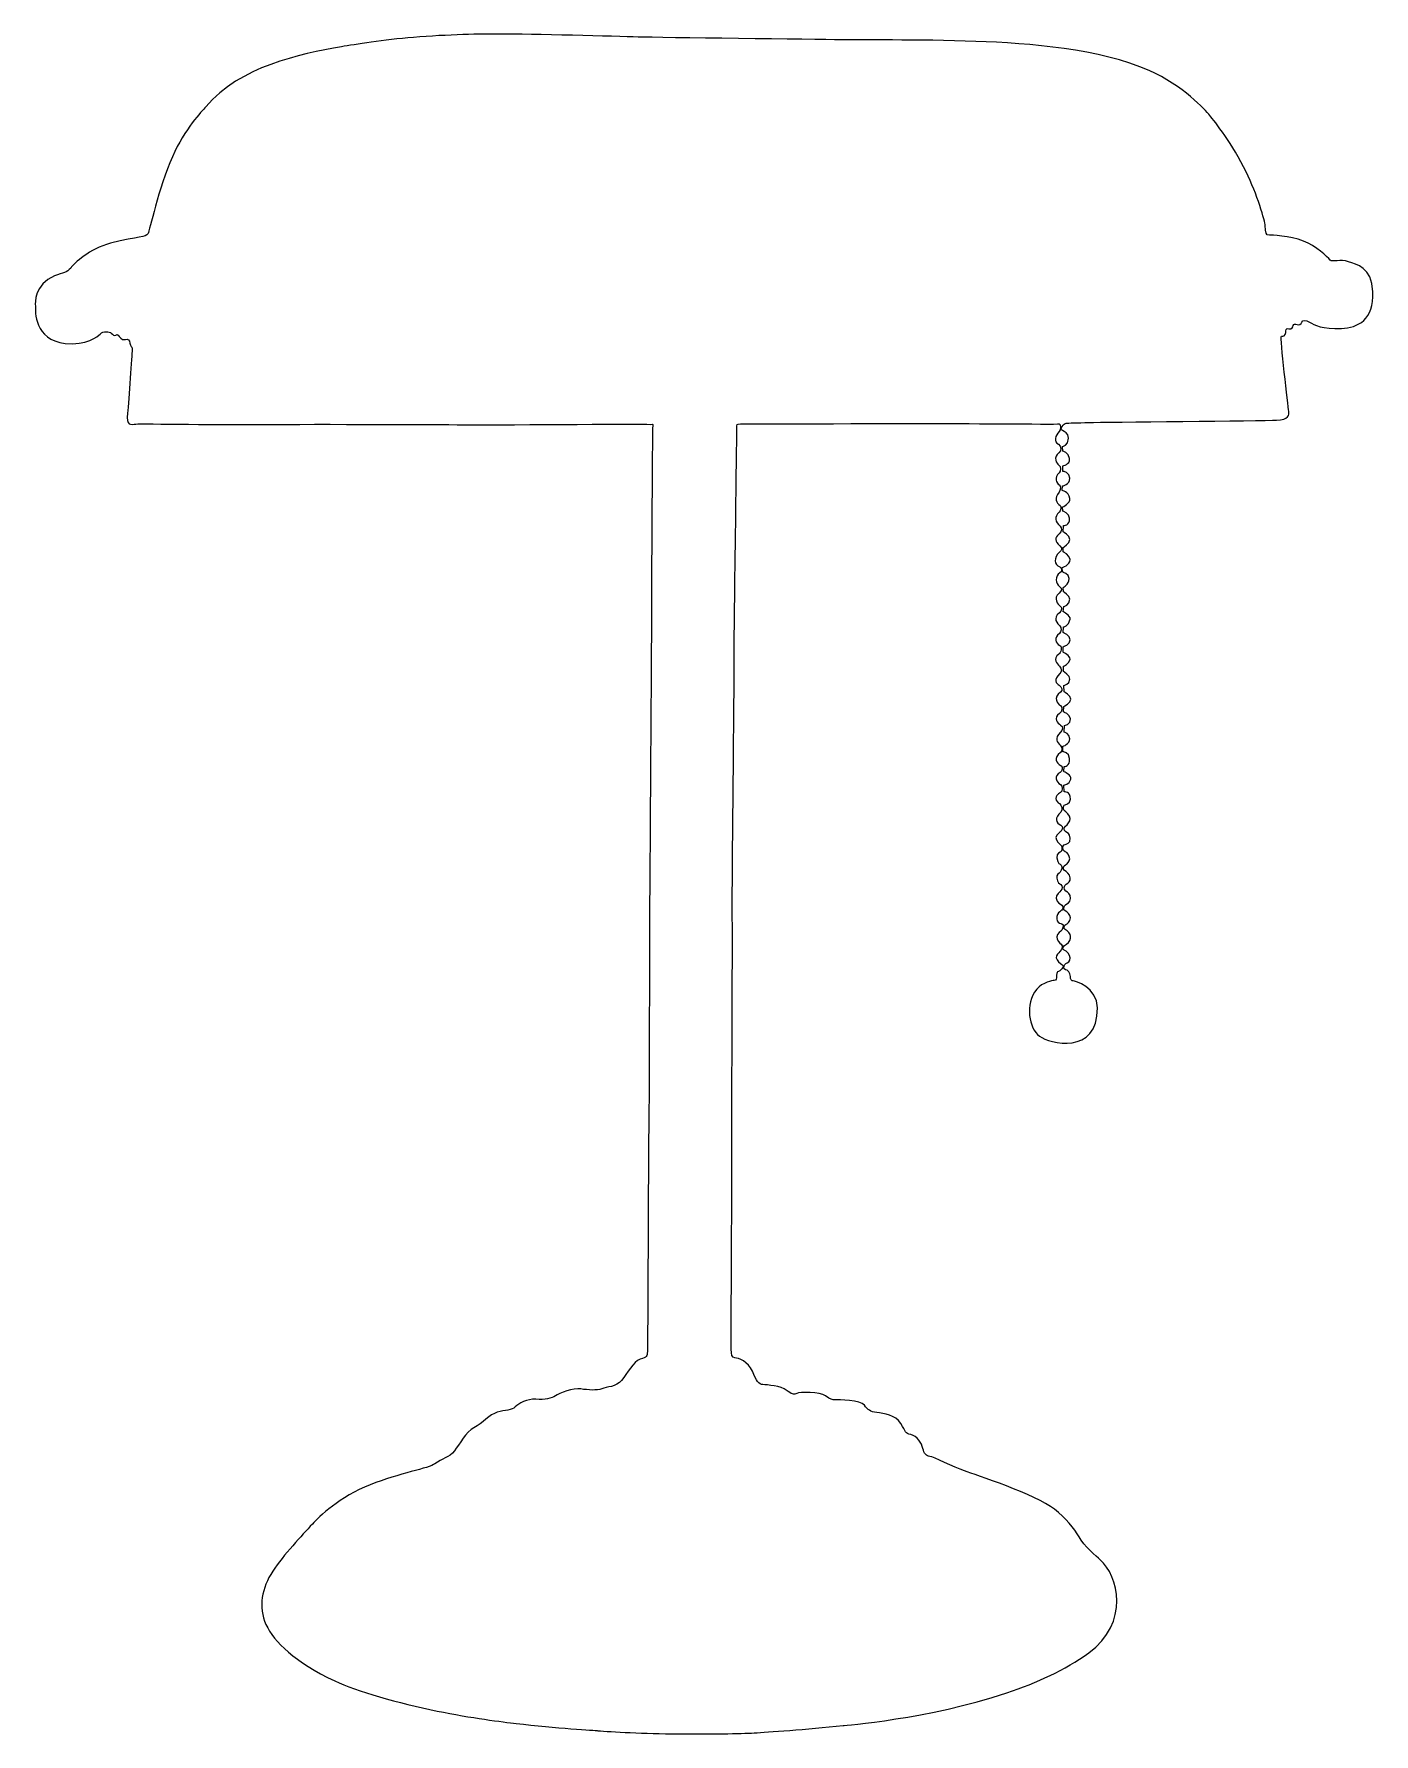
# Model space of a CAD drawing. Header units: centimetres. Extents: x -7.4 to 7.4, y -9.3 to 9.3.
import ezdxf

# ---------------------------------------------------------------- set-up
doc = ezdxf.new("R2010")
doc.units = ezdxf.units.CM
doc.header["$MEASUREMENT"] = 0
doc.layers.add('Camada 1', color=7, linetype='Continuous')

msp = doc.modelspace()

# ---------------------------------------------------------------- linework, layer by layer
at = {"layer": 'Camada 1'}
msp.add_open_spline([(4.88725, 8.93657), (5.26055, 8.77197), (5.50209, 8.50387), (5.55321, 8.44341), (5.55321, 8.44341), (5.61076, 8.37552), (5.80187, 8.12781), (5.95255, 7.82288), (5.95255, 7.82288), (6.07092, 7.5833), (6.16112, 7.27175), (6.1621, 7.23423), (6.1621, 7.23423), (6.16438, 7.14901), (6.16856, 7.12768), (6.20769, 7.12895), (6.20769, 7.12895), (6.22775, 7.12927), (6.42999, 7.12067), (6.58054, 7.06333), (6.58054, 7.06333), (6.72442, 7.00835), (6.84147, 6.89191), (6.87642, 6.85219), (6.87642, 6.85219), (6.89468, 6.83147), (6.98958, 6.86608), (7.07576, 6.83631), (7.07576, 6.83631), (7.16196, 6.80691), (7.33331, 6.77972), (7.34431, 6.50614), (7.34431, 6.50614), (7.35627, 6.19732), (7.17744, 6.11072), (6.99993, 6.10228), (6.99993, 6.10228), (6.79072, 6.09225), (6.69677, 6.14366), (6.64973, 6.17081), (6.64973, 6.17081), (6.60287, 6.19798), (6.57438, 6.19716), (6.56451, 6.17211), (6.56451, 6.17211), (6.55451, 6.1469), (6.53363, 6.13557), (6.51199, 6.14576), (6.51199, 6.14576), (6.49032, 6.15579), (6.4727, 6.15177), (6.4696, 6.13399), (6.4696, 6.13399), (6.46656, 6.11621), (6.4528, 6.09441), (6.42078, 6.10071), (6.42078, 6.10071), (6.38858, 6.1068), (6.38908, 6.08904), (6.38649, 6.05705), (6.38649, 6.05705), (6.38374, 6.02501), (6.36273, 6.01368), (6.34122, 6.01665), (6.34122, 6.01665), (6.31987, 6.01969), (6.41623, 5.23343), (6.42078, 5.19448), (6.42078, 5.19448), (6.4253, 5.15551), (6.42337, 5.09862), (6.28497, 5.09473), (6.28497, 5.09473), (6.14641, 5.091), (4.36648, 5.07401), (4.23149, 5.07028), (4.23149, 5.07028), (4.0965, 5.06655), (3.99723, 5.06398), (3.97588, 5.06335), (3.97588, 5.06335), (3.95453, 5.06269), (3.89214, 4.99363), (3.93548, 4.98056), (3.93548, 4.98056), (3.95472, 4.97455), (4.00096, 4.95079), (3.99983, 4.89939), (3.99983, 4.89939), (3.99819, 4.81112), (3.93678, 4.80626), (3.93678, 4.80626), (3.93678, 4.80626), (3.93678, 4.80626), (3.93808, 4.75665), (3.93808, 4.75665), (3.93808, 4.75665), (3.93808, 4.75665), (4.00822, 4.73887), (4.01325, 4.67341), (4.01325, 4.67341), (4.01844, 4.60451), (3.93903, 4.59321), (3.93903, 4.59321), (3.93903, 4.59321), (3.93903, 4.59321), (3.94067, 4.53291), (3.94067, 4.53291), (3.94067, 4.53291), (3.94067, 4.53291), (4.01795, 4.5219), (4.01761, 4.45658), (4.01761, 4.45658), (4.01697, 4.38464), (3.9345, 4.37265), (3.9345, 4.37265), (3.9345, 4.37265), (3.9345, 4.37265), (3.93222, 4.32288), (3.93222, 4.32288), (3.93222, 4.32288), (3.93222, 4.32288), (4.00112, 4.31156), (4.01564, 4.23652), (4.01564, 4.23652), (4.02601, 4.18122), (3.93706, 4.14175), (3.93706, 4.14175), (3.93706, 4.14175), (3.93706, 4.14175), (3.93836, 4.09571), (3.93836, 4.09571), (3.93836, 4.09571), (3.93836, 4.09571), (4.01049, 4.07126), (4.01403, 4.01954), (4.01403, 4.01954), (4.01919, 3.93127), (3.94627, 3.93969), (3.94627, 3.93969), (3.94627, 3.93969), (3.94627, 3.93969), (3.94111, 3.86838), (3.94111, 3.86838), (3.94111, 3.86838), (3.94111, 3.86838), (4.01596, 3.83298), (4.01628, 3.78514), (4.01628, 3.78514), (4.01662, 3.73873), (3.94222, 3.6978), (3.94222, 3.6978), (3.94222, 3.6978), (3.94222, 3.6978), (3.94352, 3.64798), (3.94352, 3.64798), (3.94352, 3.64798), (3.94352, 3.64798), (4.01628, 3.61533), (4.01821, 3.56458), (4.01821, 3.56458), (4.02128, 3.49865), (3.93058, 3.47729), (3.93058, 3.47729), (3.93058, 3.47729), (3.93058, 3.47729), (3.93545, 3.42747), (3.93545, 3.42747), (3.93545, 3.42747), (3.93545, 3.42747), (4.01176, 3.40789), (4.01012, 3.35503), (4.01012, 3.35503), (4.00787, 3.2878), (3.94368, 3.25721), (3.94368, 3.25721), (3.94368, 3.25721), (3.94368, 3.25721), (3.94498, 3.21117), (3.94498, 3.21117), (3.94498, 3.21117), (3.94498, 3.21117), (4.01626, 3.16849), (4.01676, 3.12806), (4.01676, 3.12806), (4.01774, 3.06109), (3.9495, 3.04771), (3.9495, 3.04771), (3.9495, 3.04771), (3.9495, 3.04771), (3.94384, 2.99061), (3.94384, 2.99061), (3.94384, 2.99061), (3.94384, 2.99061), (4.02613, 2.94923), (4.01919, 2.90782), (4.01919, 2.90782), (4.00625, 2.833), (3.94497, 2.82374), (3.94497, 2.82374), (3.94497, 2.82374), (3.94497, 2.82374), (3.94304, 2.76328), (3.94304, 2.76328), (3.94304, 2.76328), (3.94304, 2.76328), (4.02339, 2.72576), (4.02144, 2.68375), (4.02144, 2.68375), (4.01856, 2.63041), (3.94384, 2.60697), (3.94384, 2.60697), (3.94384, 2.60697), (3.94384, 2.60697), (3.94191, 2.54651), (3.94191, 2.54651), (3.94191, 2.54651), (3.94191, 2.54651), (4.0242, 2.50428), (4.01853, 2.47034), (4.01853, 2.47034), (4.00945, 2.41573), (3.94611, 2.39372), (3.94611, 2.39372), (3.94611, 2.39372), (3.94611, 2.39372), (3.94772, 2.33342), (3.94772, 2.33342), (3.94772, 2.33342), (3.94772, 2.33342), (4.02014, 2.28863), (4.01596, 2.24986), (4.01596, 2.24986), (4.00966, 2.19197), (3.95193, 2.18067), (3.95193, 2.18067), (3.95193, 2.18067), (3.95193, 2.18067), (3.95386, 2.10981), (3.95386, 2.10981), (3.95386, 2.10981), (3.95386, 2.10981), (4.02757, 2.07295), (4.02678, 2.03028), (4.02678, 2.03028), (4.02628, 1.99342), (3.95127, 1.94977), (3.95127, 1.94977), (3.95127, 1.94977), (3.95127, 1.94977), (3.94577, 1.88931), (3.94577, 1.88931), (3.94577, 1.88931), (3.94577, 1.88931), (4.01676, 1.86859), (4.02239, 1.81314), (4.02239, 1.81314), (4.02853, 1.75199), (3.95706, 1.74022), (3.95706, 1.74022), (3.95706, 1.74022), (3.95706, 1.74022), (3.95529, 1.66907), (3.95529, 1.66907), (3.95529, 1.66907), (3.95529, 1.66907), (4.01495, 1.65015), (4.01593, 1.59615), (4.01593, 1.59615), (4.01707, 1.53522), (3.9383, 1.51228), (3.9383, 1.51228), (3.9383, 1.51228), (3.9383, 1.51228), (3.93994, 1.45198), (3.93994, 1.45198), (3.93994, 1.45198), (3.93994, 1.45198), (4.00849, 1.44986), (4.01416, 1.37938), (4.01416, 1.37938), (4.02175, 1.29029), (3.95516, 1.28884), (3.95516, 1.28884), (3.95516, 1.28884), (3.95516, 1.28884), (3.9495, 1.23545), (3.9495, 1.23545), (3.9495, 1.23545), (3.9495, 1.23545), (4.03697, 1.19603), (4.02824, 1.15234), (4.02824, 1.15234), (4.01498, 1.08831), (3.95, 1.08619), (3.95, 1.08619), (3.95, 1.08619), (3.95, 1.08619), (3.95566, 1.01168), (3.95566, 1.01168), (3.95566, 1.01168), (3.95566, 1.01168), (4.02099, 1.02073), (4.02405, 0.93178), (4.02405, 0.93178), (4.02566, 0.88169), (3.95259, 0.86585), (3.95259, 0.86585), (3.95259, 0.86585), (3.95259, 0.86585), (3.93253, 0.81928), (3.9542, 0.80555), (3.9542, 0.80555), (3.97587, 0.79195), (4.01953, 0.75414), (4.02066, 0.71858), (4.02066, 0.71858), (4.02164, 0.68318), (3.98687, 0.65373), (3.96973, 0.63547), (3.96973, 0.63547), (3.95227, 0.61719), (3.94597, 0.5921), (3.9678, 0.57496), (3.9678, 0.57496), (3.98947, 0.55787), (4.01437, 0.56205), (4.01953, 0.50172), (4.01953, 0.50172), (4.02472, 0.44158), (3.97818, 0.44383), (3.95391, 0.42896), (3.95391, 0.42896), (3.92949, 0.41406), (3.93452, 0.36075), (3.96314, 0.35459), (3.96314, 0.35459), (3.99174, 0.34813), (4.01407, 0.30964), (4.01502, 0.27765), (4.01502, 0.27765), (4.016, 0.24577), (3.98465, 0.2165), (3.96716, 0.20891), (3.96716, 0.20891), (3.94954, 0.20132), (3.93644, 0.16189), (3.95811, 0.14829), (3.95811, 0.14829), (3.97975, 0.13469), (4.016, 0.11077), (4.02082, 0.06825), (4.02082, 0.06825), (4.02537, 0.02573), (4.00095, 0.01089), (3.97653, -0.00049), (3.97653, -0.00049), (3.95195, -0.01181), (3.94616, -0.06529), (3.97153, -0.07873), (3.97153, -0.07873), (3.99674, -0.09233), (4.02214, -0.10942), (4.02344, -0.15908), (4.02344, -0.15908), (4.02474, -0.20869), (3.98235, -0.2171), (3.96846, -0.22811), (3.96846, -0.22811), (3.95457, -0.23906), (3.93451, -0.286), (3.9633, -0.29566), (3.9633, -0.29566), (3.9919, -0.30569), (4.02119, -0.33318), (4.02217, -0.37228), (4.02217, -0.37228), (4.02328, -0.41144), (3.98515, -0.44443), (3.97089, -0.44472), (3.97089, -0.44472), (3.95666, -0.44525), (3.94017, -0.49195), (3.96539, -0.50182), (3.96539, -0.50182), (3.99045, -0.51185), (4.02344, -0.54997), (4.02426, -0.57474), (4.02426, -0.57474), (4.0249, -0.59958), (4.0118, -0.64263), (3.98044, -0.66139), (3.98044, -0.66139), (3.94893, -0.67994), (3.92144, -0.71275), (3.95377, -0.72603), (3.95377, -0.72603), (3.9861, -0.73931), (4.0191, -0.77389), (4.02021, -0.813), (4.02021, -0.813), (4.02119, -0.85213), (3.99306, -0.86343), (3.97206, -0.87475), (3.97206, -0.87475), (3.95103, -0.88607), (3.93843, -0.94317), (3.96687, -0.94235), (3.96687, -0.94235), (3.99534, -0.94174), (4.02106, -0.9763), (4.02219, -1.01543), (4.02219, -1.01543), (4.02314, -1.05459), (4.03415, -1.06493), (4.05193, -1.06443), (4.05193, -1.06443), (4.06971, -1.06395), (4.31773, -1.13558), (4.31966, -1.36275), (4.31966, -1.36275), (4.32323, -1.88676), (3.78708, -1.75095), (3.68265, -1.67332), (3.68265, -1.67332), (3.56705, -1.58781), (3.51805, -1.32005), (3.65291, -1.15706), (3.65291, -1.15706), (3.71546, -1.08126), (3.8264, -1.06006), (3.84561, -1.0594), (3.84561, -1.0594), (3.88829, -1.05826), (3.8576, -0.97727), (3.88218, -0.96598), (3.88218, -0.96598), (3.90676, -0.95469), (3.96608, -0.91394), (3.9297, -0.8866), (3.9297, -0.8866), (3.91192, -0.87316), (3.87086, -0.83921), (3.86631, -0.81109), (3.86631, -0.81109), (3.86179, -0.7818), (3.89414, -0.75807), (3.90803, -0.74153), (3.90803, -0.74153), (3.93552, -0.70872), (3.94198, -0.68364), (3.91999, -0.66298), (3.91999, -0.66298), (3.90835, -0.65197), (3.8689, -0.61543), (3.87295, -0.57953), (3.87295, -0.57953), (3.87634, -0.54786), (3.92195, -0.51648), (3.92645, -0.50645), (3.92645, -0.50645), (3.93648, -0.48481), (3.95669, -0.44523), (3.92809, -0.43885), (3.92809, -0.43885), (3.9142, -0.43597), (3.88734, -0.42996), (3.87748, -0.40604), (3.87748, -0.40604), (3.86698, -0.38035), (3.87489, -0.33606), (3.89285, -0.31891), (3.89285, -0.31891), (3.92746, -0.2861), (3.9554, -0.2675), (3.92955, -0.23271), (3.92955, -0.23271), (3.91759, -0.2166), (3.87216, -0.21157), (3.86552, -0.15627), (3.86552, -0.15627), (3.86166, -0.12103), (3.90886, -0.08481), (3.91807, -0.07311), (3.91807, -0.07311), (3.93519, -0.05131), (3.93813, -0.02268), (3.91614, -0.00556), (3.91614, -0.00556), (3.90548, 0.00285), (3.87619, 0.01288), (3.87166, 0.06432), (3.87166, 0.06432), (3.86859, 0.10602), (3.89852, 0.11247), (3.90899, 0.12933), (3.90899, 0.12933), (3.92939, 0.16185), (3.93939, 0.18333), (3.92095, 0.20773), (3.92095, 0.20773), (3.90997, 0.22247), (3.88153, 0.21289), (3.87438, 0.2884), (3.87438, 0.2884), (3.86906, 0.33724), (3.91481, 0.34984), (3.92047, 0.35698), (3.92047, 0.35698), (3.93423, 0.37508), (3.92936, 0.42487), (3.91481, 0.43149), (3.91481, 0.43149), (3.90738, 0.43506), (3.86031, 0.47599), (3.8629, 0.51124), (3.8629, 0.51124), (3.86499, 0.54452), (3.9164, 0.57201), (3.92143, 0.5809), (3.92143, 0.5809), (3.93162, 0.59884), (3.95117, 0.62958), (3.91611, 0.64477), (3.91611, 0.64477), (3.86211, 0.66803), (3.84626, 0.72817), (3.91577, 0.79045), (3.91577, 0.79045), (3.94196, 0.81392), (3.92807, 0.87049), (3.90251, 0.88245), (3.90251, 0.88245), (3.85917, 0.90251), (3.83962, 0.96958), (3.91333, 1.00352), (3.91333, 1.00352), (3.93921, 1.01566), (3.93968, 1.08242), (3.91447, 1.09245), (3.91447, 1.09245), (3.86404, 1.11235), (3.84057, 1.19352), (3.9109, 1.22392), (3.9109, 1.22392), (3.93225, 1.23329), (3.94162, 1.28697), (3.91931, 1.29859), (3.91931, 1.29859), (3.86174, 1.32902), (3.83896, 1.38175), (3.91188, 1.44411), (3.91188, 1.44411), (3.929, 1.45869), (3.93874, 1.49811), (3.9096, 1.52592), (3.9096, 1.52592), (3.8805, 1.55341), (3.84009, 1.59495), (3.91285, 1.66803), (3.91285, 1.66803), (3.9342, 1.68957), (3.9468, 1.72931), (3.91415, 1.74632), (3.91415, 1.74632), (3.88179, 1.76312), (3.83038, 1.82212), (3.90349, 1.87385), (3.90349, 1.87385), (3.93032, 1.89293), (3.94098, 1.93886), (3.91188, 1.95952), (3.91188, 1.95952), (3.88293, 1.97992), (3.82422, 2.04588), (3.91495, 2.10877), (3.91495, 2.10877), (3.94226, 2.12753), (3.93127, 2.16261), (3.89863, 2.18299), (3.89863, 2.18299), (3.86611, 2.20339), (3.83299, 2.24511), (3.90575, 2.31105), (3.90575, 2.31105), (3.92485, 2.32806), (3.93276, 2.36505), (3.9035, 2.39286), (3.9035, 2.39286), (3.87437, 2.42035), (3.8233, 2.47229), (3.89636, 2.52401), (3.89636, 2.52401), (3.9161, 2.5374), (3.93679, 2.60772), (3.908, 2.62019), (3.908, 2.62019), (3.854, 2.64382), (3.8417, 2.7038), (3.90086, 2.7515), (3.90086, 2.7515), (3.9206, 2.76732), (3.93094, 2.81651), (3.90557, 2.83701), (3.90557, 2.83701), (3.8802, 2.85751), (3.82149, 2.91996), (3.90171, 2.97912), (3.90171, 2.97912), (3.92579, 2.9969), (3.93904, 3.04056), (3.91026, 3.05379), (3.91026, 3.05379), (3.8815, 3.06739), (3.82975, 3.14044), (3.89928, 3.19574), (3.89928, 3.19574), (3.92272, 3.2145), (3.94053, 3.24654), (3.90074, 3.27046), (3.90074, 3.27046), (3.86113, 3.29409), (3.84788, 3.3891), (3.90675, 3.41712), (3.90675, 3.41712), (3.92953, 3.42823), (3.93456, 3.47416), (3.90482, 3.48435), (3.90482, 3.48435), (3.84725, 3.50425), (3.83172, 3.58476), (3.90463, 3.64717), (3.90463, 3.64717), (3.92421, 3.66349), (3.94183, 3.68302), (3.9064, 3.71472), (3.9064, 3.71472), (3.84803, 3.7665), (3.84708, 3.80206), (3.89915, 3.84603), (3.89915, 3.84603), (3.9281, 3.8708), (3.93246, 3.91424), (3.91092, 3.9317), (3.91092, 3.9317), (3.8529, 3.9797), (3.84078, 4.03277), (3.8996, 4.08399), (3.8996, 4.08399), (3.9127, 4.09582), (3.93098, 4.14336), (3.90833, 4.15903), (3.90833, 4.15903), (3.86856, 4.1862), (3.83864, 4.23893), (3.89735, 4.30439), (3.89735, 4.30439), (3.91383, 4.32278), (3.92386, 4.3726), (3.89865, 4.38604), (3.89865, 4.38604), (3.87325, 4.39964), (3.83592, 4.46624), (3.89849, 4.51762), (3.89849, 4.51762), (3.91447, 4.53058), (3.92127, 4.58945), (3.89606, 4.60284), (3.89606, 4.60284), (3.87085, 4.61628), (3.82976, 4.68986), (3.89606, 4.73788), (3.89606, 4.73788), (3.92614, 4.76), (3.92485, 4.81011), (3.88992, 4.83001), (3.88992, 4.83001), (3.83576, 4.86054), (3.85531, 4.9251), (3.90027, 4.97265), (3.90027, 4.97265), (3.91093, 4.98397), (3.92617, 5.05864), (3.89802, 5.05409), (3.89802, 5.05409), (3.86958, 5.04991), (2.68588, 5.05994), (2.52602, 5.05909), (2.52602, 5.05909), (2.36629, 5.05832), (0.44716, 5.05536), (0.40091, 5.05409), (0.40091, 5.05409), (0.355, 5.05279), (0.35855, 5.04927), (0.35953, 5.01369), (0.35953, 5.01369), (0.36051, 4.97829), (0.32527, 2.50769), (0.32916, 2.3691), (0.32916, 2.3691), (0.33302, 2.23056), (0.3036, -0.19363), (0.30895, -0.3854), (0.30895, -0.3854), (0.31427, -0.57717), (0.30054, -2.79491), (0.30395, -2.91569), (0.30395, -2.91569), (0.30718, -3.03631), (0.29522, -5.05503), (0.29681, -5.11194), (0.29681, -5.11194), (0.29829, -5.16883), (0.30295, -5.20764), (0.33853, -5.20666), (0.33853, -5.20666), (0.37393, -5.20573), (0.48532, -5.24889), (0.53091, -5.35414), (0.53091, -5.35414), (0.57634, -5.45955), (0.5988, -5.49802), (0.64505, -5.50027), (0.64505, -5.50027), (0.69127, -5.50255), (0.84796, -5.51615), (0.90244, -5.56073), (0.90244, -5.56073), (0.95708, -5.60539), (0.98928, -5.61521), (1.01724, -5.59663), (1.01724, -5.59663), (1.04505, -5.57819), (1.27624, -5.58237), (1.33416, -5.62346), (1.33416, -5.62346), (1.39234, -5.66455), (1.40658, -5.66775), (1.43859, -5.66683), (1.43859, -5.66683), (1.4706, -5.66601), (1.72299, -5.67329), (1.75998, -5.72565), (1.75998, -5.72565), (1.79686, -5.77791), (1.8224, -5.79841), (1.89725, -5.80714), (1.89725, -5.80714), (1.9721, -5.81571), (2.10048, -5.83333), (2.15998, -5.92776), (2.15998, -5.92776), (2.21948, -6.02219), (2.20202, -6.03317), (2.26991, -6.0492), (2.26991, -6.0492), (2.3378, -6.06502), (2.38987, -6.14538), (2.40218, -6.20194), (2.40218, -6.20194), (2.4143, -6.25838), (2.44002, -6.28602), (2.47912, -6.28859), (2.47912, -6.28859), (2.51825, -6.29102), (2.7454, -6.40921), (2.8602, -6.44869), (2.8602, -6.44869), (2.975, -6.48811), (3.64128, -6.7093), (3.84691, -6.86954), (3.84691, -6.86954), (3.9719, -6.96701), (4.06456, -7.08017), (4.11692, -7.17463), (4.11692, -7.17463), (4.16931, -7.26903), (4.31128, -7.39323), (4.34748, -7.42408), (4.34748, -7.42408), (4.55298, -7.59823), (4.6757, -8.11753), (4.22299, -8.44738), (4.22299, -8.44738), (3.96076, -8.63812), (3.6571, -8.77475), (3.32341, -8.88677), (3.32341, -8.88677), (2.46362, -9.17538), (1.53006, -9.24504), (1.52588, -9.24541), (1.52588, -9.24541), (1.11877, -9.29166), (0.69519, -9.31751), (0.5511, -9.32653), (0.5511, -9.32653), (0.39947, -9.33592), (0.06363, -9.33899), (-0.29075, -9.33722), (-0.29075, -9.33722), (-0.64984, -9.33561), (-1.02799, -9.31489), (-1.16607, -9.30259), (-1.16607, -9.30259), (-1.19615, -9.3), (-1.62703, -9.27417), (-2.0642, -9.22306), (-2.0642, -9.22306), (-2.20824, -9.20642), (-2.55667, -9.16406), (-2.9324, -9.08659), (-2.9324, -9.08659), (-3.35872, -8.99899), (-3.82018, -8.87027), (-4.05606, -8.75663), (-4.05606, -8.75663), (-4.49826, -8.54383), (-4.72106, -8.33282), (-4.81163, -8.13496), (-4.81163, -8.13496), (-4.90005, -7.94205), (-4.85722, -7.7343), (-4.73773, -7.55163), (-4.73773, -7.55163), (-4.61774, -7.36798), (-4.41713, -7.15714), (-4.30231, -7.03294), (-4.30231, -7.03294), (-4.2286, -6.95304), (-4.0032, -6.73285), (-3.66644, -6.60029), (-3.66644, -6.60029), (-3.34682, -6.47467), (-3.02086, -6.41953), (-2.95603, -6.37039), (-2.95603, -6.37039), (-2.88277, -6.31509), (-2.79805, -6.30213), (-2.74307, -6.22937), (-2.74307, -6.22937), (-2.68812, -6.15698), (-2.61181, -6.0158), (-2.52968, -5.97492), (-2.52968, -5.97492), (-2.4317, -5.92608), (-2.35958, -5.8281), (-2.27147, -5.80434), (-2.27147, -5.80434), (-2.18336, -5.78058), (-2.11219, -5.78217), (-2.07406, -5.74563), (-2.07406, -5.74563), (-2.03591, -5.70909), (-1.94537, -5.65363), (-1.84901, -5.66125), (-1.84901, -5.66125), (-1.74778, -5.66966), (-1.67502, -5.65284), (-1.63316, -5.62341), (-1.63316, -5.62341), (-1.59128, -5.59364), (-1.43655, -5.53612), (-1.35458, -5.54806), (-1.35458, -5.54806), (-1.27245, -5.56005), (-1.17982, -5.56812), (-1.12355, -5.54531), (-1.12355, -5.54531), (-1.06748, -5.52253), (-0.96755, -5.53028), (-0.9058, -5.45395), (-0.9058, -5.45395), (-0.84405, -5.37762), (-0.78002, -5.24797), (-0.70239, -5.22114), (-0.70239, -5.22114), (-0.62511, -5.19397), (-0.62868, -5.19413), (-0.62317, -5.13706), (-0.62317, -5.13706), (-0.61751, -5.08017), (-0.61409, -3.00841), (-0.60814, -2.70604), (-0.60814, -2.70604), (-0.60216, -2.40389), (-0.60073, -0.39244), (-0.59795, -0.10815), (-0.59795, -0.10815), (-0.59504, 0.17622), (-0.58197, 2.28726), (-0.58014, 2.60724), (-0.58014, 2.60724), (-0.57823, 2.92723), (-0.57141, 5.00963), (-0.56495, 5.03484), (-0.56495, 5.03484), (-0.55865, 5.05974), (-0.56881, 5.04519), (-0.62946, 5.05072), (-0.62946, 5.05072), (-0.6901, 5.0562), (-2.39905, 5.04117), (-2.64786, 5.04487), (-2.64786, 5.04487), (-2.89667, 5.04873), (-4.57429, 5.05246), (-4.89052, 5.0473), (-4.89052, 5.0473), (-5.20643, 5.0423), (-6.18783, 5.05778), (-6.24101, 5.05294), (-6.24101, 5.05294), (-6.29424, 5.04778), (-6.35049, 5.02855), (-6.33303, 5.17113), (-6.33303, 5.17113), (-6.31575, 5.31377), (-6.28712, 5.82272), (-6.28112, 5.86556), (-6.28112, 5.86556), (-6.27514, 5.90824), (-6.29244, 5.89017), (-6.30038, 5.91827), (-6.30038, 5.91827), (-6.30816, 5.94642), (-6.30927, 5.98555), (-6.33771, 5.98489), (-6.33771, 5.98489), (-6.36602, 5.98391), (-6.37637, 5.96954), (-6.40547, 5.99719), (-6.40547, 5.99719), (-6.43473, 6.02468), (-6.43539, 6.04603), (-6.45982, 6.03114), (-6.45982, 6.03114), (-6.4844, 6.01624), (-6.48826, 6.03402), (-6.51009, 6.0512), (-6.51009, 6.0512), (-6.53192, 6.06838), (-6.59626, 6.08075), (-6.63423, 6.04051), (-6.63423, 6.04051), (-6.65476, 6.01887), (-6.78816, 5.91343), (-7.01613, 5.93933), (-7.01613, 5.93933), (-7.35915, 5.97749), (-7.34425, 6.29343), (-7.3446, 6.34791), (-7.3446, 6.34791), (-7.34494, 6.38559), (-7.35883, 6.58577), (-7.13524, 6.68049), (-7.13524, 6.68049), (-7.03676, 6.72219), (-6.99747, 6.71248), (-6.95641, 6.76714), (-6.95641, 6.76714), (-6.91519, 6.82146), (-6.75157, 6.97587), (-6.51972, 7.03844), (-6.51972, 7.03844), (-6.20299, 7.12411), (-6.1338, 7.09533), (-6.10678, 7.14578), (-6.10678, 7.14578), (-6.09241, 7.17266), (-5.99118, 7.64312), (-5.83873, 7.99044), (-5.83873, 7.99044), (-5.70324, 8.29905), (-5.517, 8.48709), (-5.47331, 8.53837), (-5.47331, 8.53837), (-5.09175, 8.98507), (-4.45038, 9.11492), (-3.98103, 9.19787), (-3.98103, 9.19787), (-3.83683, 9.2234), (-3.51944, 9.27383), (-3.19075, 9.30116), (-3.19075, 9.30116), (-2.81922, 9.33201), (-2.43197, 9.33815), (-2.24719, 9.33786), (-2.24719, 9.33786), (-1.89892, 9.33656), (-0.967, 9.31265), (-0.72515, 9.30489), (-0.72515, 9.30489), (-0.48327, 9.29746), (1.23002, 9.2806), (1.50018, 9.27383), (1.50018, 9.27383), (1.6512, 9.26997), (2.36711, 9.27931), (2.98246, 9.25735), (2.98246, 9.25735), (3.57555, 9.23615), (4.34708, 9.17469), (4.88725, 8.93657)], degree=3, knots=[0, 0, 0, 0, 0.00396825, 0.00396825, 0.00396825, 0.00396825, 0.00793651, 0.00793651, 0.00793651, 0.00793651, 0.01190476, 0.01190476, 0.01190476, 0.01190476, 0.01587302, 0.01587302, 0.01587302, 0.01587302, 0.01984127, 0.01984127, 0.01984127, 0.01984127, 0.02380952, 0.02380952, 0.02380952, 0.02380952, 0.02777778, 0.02777778, 0.02777778, 0.02777778, 0.03174603, 0.03174603, 0.03174603, 0.03174603, 0.03571429, 0.03571429, 0.03571429, 0.03571429, 0.03968254, 0.03968254, 0.03968254, 0.03968254, 0.04365079, 0.04365079, 0.04365079, 0.04365079, 0.04761905, 0.04761905, 0.04761905, 0.04761905, 0.0515873, 0.0515873, 0.0515873, 0.0515873, 0.05555556, 0.05555556, 0.05555556, 0.05555556, 0.05952381, 0.05952381, 0.05952381, 0.05952381, 0.06349206, 0.06349206, 0.06349206, 0.06349206, 0.06746032, 0.06746032, 0.06746032, 0.06746032, 0.07142857, 0.07142857, 0.07142857, 0.07142857, 0.07539683, 0.07539683, 0.07539683, 0.07539683, 0.07936508, 0.07936508, 0.07936508, 0.07936508, 0.08333333, 0.08333333, 0.08333333, 0.08333333, 0.08730159, 0.08730159, 0.08730159, 0.08730159, 0.09126984, 0.09126984, 0.09126984, 0.09126984, 0.0952381, 0.0952381, 0.0952381, 0.0952381, 0.09920635, 0.09920635, 0.09920635, 0.09920635, 0.1031746, 0.1031746, 0.1031746, 0.1031746, 0.10714286, 0.10714286, 0.10714286, 0.10714286, 0.11111111, 0.11111111, 0.11111111, 0.11111111, 0.11507937, 0.11507937, 0.11507937, 0.11507937, 0.11904762, 0.11904762, 0.11904762, 0.11904762, 0.12301587, 0.12301587, 0.12301587, 0.12301587, 0.12698413, 0.12698413, 0.12698413, 0.12698413, 0.13095238, 0.13095238, 0.13095238, 0.13095238, 0.13492063, 0.13492063, 0.13492063, 0.13492063, 0.13888889, 0.13888889, 0.13888889, 0.13888889, 0.14285714, 0.14285714, 0.14285714, 0.14285714, 0.1468254, 0.1468254, 0.1468254, 0.1468254, 0.15079365, 0.15079365, 0.15079365, 0.15079365, 0.1547619, 0.1547619, 0.1547619, 0.1547619, 0.15873016, 0.15873016, 0.15873016, 0.15873016, 0.16269841, 0.16269841, 0.16269841, 0.16269841, 0.16666667, 0.16666667, 0.16666667, 0.16666667, 0.17063492, 0.17063492, 0.17063492, 0.17063492, 0.17460317, 0.17460317, 0.17460317, 0.17460317, 0.17857143, 0.17857143, 0.17857143, 0.17857143, 0.18253968, 0.18253968, 0.18253968, 0.18253968, 0.18650794, 0.18650794, 0.18650794, 0.18650794, 0.19047619, 0.19047619, 0.19047619, 0.19047619, 0.19444444, 0.19444444, 0.19444444, 0.19444444, 0.1984127, 0.1984127, 0.1984127, 0.1984127, 0.20238095, 0.20238095, 0.20238095, 0.20238095, 0.20634921, 0.20634921, 0.20634921, 0.20634921, 0.21031746, 0.21031746, 0.21031746, 0.21031746, 0.21428571, 0.21428571, 0.21428571, 0.21428571, 0.21825397, 0.21825397, 0.21825397, 0.21825397, 0.22222222, 0.22222222, 0.22222222, 0.22222222, 0.22619048, 0.22619048, 0.22619048, 0.22619048, 0.23015873, 0.23015873, 0.23015873, 0.23015873, 0.23412698, 0.23412698, 0.23412698, 0.23412698, 0.23809524, 0.23809524, 0.23809524, 0.23809524, 0.24206349, 0.24206349, 0.24206349, 0.24206349, 0.24603175, 0.24603175, 0.24603175, 0.24603175, 0.25, 0.25, 0.25, 0.25, 0.25396825, 0.25396825, 0.25396825, 0.25396825, 0.25793651, 0.25793651, 0.25793651, 0.25793651, 0.26190476, 0.26190476, 0.26190476, 0.26190476, 0.26587302, 0.26587302, 0.26587302, 0.26587302, 0.26984127, 0.26984127, 0.26984127, 0.26984127, 0.27380952, 0.27380952, 0.27380952, 0.27380952, 0.27777778, 0.27777778, 0.27777778, 0.27777778, 0.28174603, 0.28174603, 0.28174603, 0.28174603, 0.28571429, 0.28571429, 0.28571429, 0.28571429, 0.28968254, 0.28968254, 0.28968254, 0.28968254, 0.29365079, 0.29365079, 0.29365079, 0.29365079, 0.29761905, 0.29761905, 0.29761905, 0.29761905, 0.3015873, 0.3015873, 0.3015873, 0.3015873, 0.30555556, 0.30555556, 0.30555556, 0.30555556, 0.30952381, 0.30952381, 0.30952381, 0.30952381, 0.31349206, 0.31349206, 0.31349206, 0.31349206, 0.31746032, 0.31746032, 0.31746032, 0.31746032, 0.32142857, 0.32142857, 0.32142857, 0.32142857, 0.32539683, 0.32539683, 0.32539683, 0.32539683, 0.32936508, 0.32936508, 0.32936508, 0.32936508, 0.33333333, 0.33333333, 0.33333333, 0.33333333, 0.33730159, 0.33730159, 0.33730159, 0.33730159, 0.34126984, 0.34126984, 0.34126984, 0.34126984, 0.3452381, 0.3452381, 0.3452381, 0.3452381, 0.34920635, 0.34920635, 0.34920635, 0.34920635, 0.3531746, 0.3531746, 0.3531746, 0.3531746, 0.35714286, 0.35714286, 0.35714286, 0.35714286, 0.36111111, 0.36111111, 0.36111111, 0.36111111, 0.36507937, 0.36507937, 0.36507937, 0.36507937, 0.36904762, 0.36904762, 0.36904762, 0.36904762, 0.37301587, 0.37301587, 0.37301587, 0.37301587, 0.37698413, 0.37698413, 0.37698413, 0.37698413, 0.38095238, 0.38095238, 0.38095238, 0.38095238, 0.38492063, 0.38492063, 0.38492063, 0.38492063, 0.38888889, 0.38888889, 0.38888889, 0.38888889, 0.39285714, 0.39285714, 0.39285714, 0.39285714, 0.3968254, 0.3968254, 0.3968254, 0.3968254, 0.40079365, 0.40079365, 0.40079365, 0.40079365, 0.4047619, 0.4047619, 0.4047619, 0.4047619, 0.40873016, 0.40873016, 0.40873016, 0.40873016, 0.41269841, 0.41269841, 0.41269841, 0.41269841, 0.41666667, 0.41666667, 0.41666667, 0.41666667, 0.42063492, 0.42063492, 0.42063492, 0.42063492, 0.42460317, 0.42460317, 0.42460317, 0.42460317, 0.42857143, 0.42857143, 0.42857143, 0.42857143, 0.43253968, 0.43253968, 0.43253968, 0.43253968, 0.43650794, 0.43650794, 0.43650794, 0.43650794, 0.44047619, 0.44047619, 0.44047619, 0.44047619, 0.44444444, 0.44444444, 0.44444444, 0.44444444, 0.4484127, 0.4484127, 0.4484127, 0.4484127, 0.45238095, 0.45238095, 0.45238095, 0.45238095, 0.45634921, 0.45634921, 0.45634921, 0.45634921, 0.46031746, 0.46031746, 0.46031746, 0.46031746, 0.46428571, 0.46428571, 0.46428571, 0.46428571, 0.46825397, 0.46825397, 0.46825397, 0.46825397, 0.47222222, 0.47222222, 0.47222222, 0.47222222, 0.47619048, 0.47619048, 0.47619048, 0.47619048, 0.48015873, 0.48015873, 0.48015873, 0.48015873, 0.48412698, 0.48412698, 0.48412698, 0.48412698, 0.48809524, 0.48809524, 0.48809524, 0.48809524, 0.49206349, 0.49206349, 0.49206349, 0.49206349, 0.49603175, 0.49603175, 0.49603175, 0.49603175, 0.5, 0.5, 0.5, 0.5, 0.50396825, 0.50396825, 0.50396825, 0.50396825, 0.50793651, 0.50793651, 0.50793651, 0.50793651, 0.51190476, 0.51190476, 0.51190476, 0.51190476, 0.51587302, 0.51587302, 0.51587302, 0.51587302, 0.51984127, 0.51984127, 0.51984127, 0.51984127, 0.52380952, 0.52380952, 0.52380952, 0.52380952, 0.52777778, 0.52777778, 0.52777778, 0.52777778, 0.53174603, 0.53174603, 0.53174603, 0.53174603, 0.53571429, 0.53571429, 0.53571429, 0.53571429, 0.53968254, 0.53968254, 0.53968254, 0.53968254, 0.54365079, 0.54365079, 0.54365079, 0.54365079, 0.54761905, 0.54761905, 0.54761905, 0.54761905, 0.5515873, 0.5515873, 0.5515873, 0.5515873, 0.55555556, 0.55555556, 0.55555556, 0.55555556, 0.55952381, 0.55952381, 0.55952381, 0.55952381, 0.56349206, 0.56349206, 0.56349206, 0.56349206, 0.56746032, 0.56746032, 0.56746032, 0.56746032, 0.57142857, 0.57142857, 0.57142857, 0.57142857, 0.57539683, 0.57539683, 0.57539683, 0.57539683, 0.57936508, 0.57936508, 0.57936508, 0.57936508, 0.58333333, 0.58333333, 0.58333333, 0.58333333, 0.58730159, 0.58730159, 0.58730159, 0.58730159, 0.59126984, 0.59126984, 0.59126984, 0.59126984, 0.5952381, 0.5952381, 0.5952381, 0.5952381, 0.59920635, 0.59920635, 0.59920635, 0.59920635, 0.6031746, 0.6031746, 0.6031746, 0.6031746, 0.60714286, 0.60714286, 0.60714286, 0.60714286, 0.61111111, 0.61111111, 0.61111111, 0.61111111, 0.61507937, 0.61507937, 0.61507937, 0.61507937, 0.61904762, 0.61904762, 0.61904762, 0.61904762, 0.62301587, 0.62301587, 0.62301587, 0.62301587, 0.62698413, 0.62698413, 0.62698413, 0.62698413, 0.63095238, 0.63095238, 0.63095238, 0.63095238, 0.63492063, 0.63492063, 0.63492063, 0.63492063, 0.63888889, 0.63888889, 0.63888889, 0.63888889, 0.64285714, 0.64285714, 0.64285714, 0.64285714, 0.6468254, 0.6468254, 0.6468254, 0.6468254, 0.65079365, 0.65079365, 0.65079365, 0.65079365, 0.6547619, 0.6547619, 0.6547619, 0.6547619, 0.65873016, 0.65873016, 0.65873016, 0.65873016, 0.66269841, 0.66269841, 0.66269841, 0.66269841, 0.66666667, 0.66666667, 0.66666667, 0.66666667, 0.67063492, 0.67063492, 0.67063492, 0.67063492, 0.67460317, 0.67460317, 0.67460317, 0.67460317, 0.67857143, 0.67857143, 0.67857143, 0.67857143, 0.68253968, 0.68253968, 0.68253968, 0.68253968, 0.68650794, 0.68650794, 0.68650794, 0.68650794, 0.69047619, 0.69047619, 0.69047619, 0.69047619, 0.69444444, 0.69444444, 0.69444444, 0.69444444, 0.6984127, 0.6984127, 0.6984127, 0.6984127, 0.70238095, 0.70238095, 0.70238095, 0.70238095, 0.70634921, 0.70634921, 0.70634921, 0.70634921, 0.71031746, 0.71031746, 0.71031746, 0.71031746, 0.71428571, 0.71428571, 0.71428571, 0.71428571, 0.71825397, 0.71825397, 0.71825397, 0.71825397, 0.72222222, 0.72222222, 0.72222222, 0.72222222, 0.72619048, 0.72619048, 0.72619048, 0.72619048, 0.73015873, 0.73015873, 0.73015873, 0.73015873, 0.73412698, 0.73412698, 0.73412698, 0.73412698, 0.73809524, 0.73809524, 0.73809524, 0.73809524, 0.74206349, 0.74206349, 0.74206349, 0.74206349, 0.74603175, 0.74603175, 0.74603175, 0.74603175, 0.75, 0.75, 0.75, 0.75, 0.75396825, 0.75396825, 0.75396825, 0.75396825, 0.75793651, 0.75793651, 0.75793651, 0.75793651, 0.76190476, 0.76190476, 0.76190476, 0.76190476, 0.76587302, 0.76587302, 0.76587302, 0.76587302, 0.76984127, 0.76984127, 0.76984127, 0.76984127, 0.77380952, 0.77380952, 0.77380952, 0.77380952, 0.77777778, 0.77777778, 0.77777778, 0.77777778, 0.78174603, 0.78174603, 0.78174603, 0.78174603, 0.78571429, 0.78571429, 0.78571429, 0.78571429, 0.78968254, 0.78968254, 0.78968254, 0.78968254, 0.79365079, 0.79365079, 0.79365079, 0.79365079, 0.79761905, 0.79761905, 0.79761905, 0.79761905, 0.8015873, 0.8015873, 0.8015873, 0.8015873, 0.80555556, 0.80555556, 0.80555556, 0.80555556, 0.80952381, 0.80952381, 0.80952381, 0.80952381, 0.81349206, 0.81349206, 0.81349206, 0.81349206, 0.81746032, 0.81746032, 0.81746032, 0.81746032, 0.82142857, 0.82142857, 0.82142857, 0.82142857, 0.82539683, 0.82539683, 0.82539683, 0.82539683, 0.82936508, 0.82936508, 0.82936508, 0.82936508, 0.83333333, 0.83333333, 0.83333333, 0.83333333, 0.83730159, 0.83730159, 0.83730159, 0.83730159, 0.84126984, 0.84126984, 0.84126984, 0.84126984, 0.8452381, 0.8452381, 0.8452381, 0.8452381, 0.84920635, 0.84920635, 0.84920635, 0.84920635, 0.8531746, 0.8531746, 0.8531746, 0.8531746, 0.85714286, 0.85714286, 0.85714286, 0.85714286, 0.86111111, 0.86111111, 0.86111111, 0.86111111, 0.86507937, 0.86507937, 0.86507937, 0.86507937, 0.86904762, 0.86904762, 0.86904762, 0.86904762, 0.87301587, 0.87301587, 0.87301587, 0.87301587, 0.87698413, 0.87698413, 0.87698413, 0.87698413, 0.88095238, 0.88095238, 0.88095238, 0.88095238, 0.88492063, 0.88492063, 0.88492063, 0.88492063, 0.88888889, 0.88888889, 0.88888889, 0.88888889, 0.89285714, 0.89285714, 0.89285714, 0.89285714, 0.8968254, 0.8968254, 0.8968254, 0.8968254, 0.90079365, 0.90079365, 0.90079365, 0.90079365, 0.9047619, 0.9047619, 0.9047619, 0.9047619, 0.90873016, 0.90873016, 0.90873016, 0.90873016, 0.91269841, 0.91269841, 0.91269841, 0.91269841, 0.91666667, 0.91666667, 0.91666667, 0.91666667, 0.92063492, 0.92063492, 0.92063492, 0.92063492, 0.92460317, 0.92460317, 0.92460317, 0.92460317, 0.92857143, 0.92857143, 0.92857143, 0.92857143, 0.93253968, 0.93253968, 0.93253968, 0.93253968, 0.93650794, 0.93650794, 0.93650794, 0.93650794, 0.94047619, 0.94047619, 0.94047619, 0.94047619, 0.94444444, 0.94444444, 0.94444444, 0.94444444, 0.9484127, 0.9484127, 0.9484127, 0.9484127, 0.95238095, 0.95238095, 0.95238095, 0.95238095, 0.95634921, 0.95634921, 0.95634921, 0.95634921, 0.96031746, 0.96031746, 0.96031746, 0.96031746, 0.96428571, 0.96428571, 0.96428571, 0.96428571, 0.96825397, 0.96825397, 0.96825397, 0.96825397, 0.97222222, 0.97222222, 0.97222222, 0.97222222, 0.97619048, 0.97619048, 0.97619048, 0.97619048, 0.98015873, 0.98015873, 0.98015873, 0.98015873, 0.98412698, 0.98412698, 0.98412698, 0.98412698, 0.98809524, 0.98809524, 0.98809524, 0.98809524, 0.99206349, 0.99206349, 0.99206349, 0.99206349, 1, 1, 1, 1], dxfattribs=at)

doc.saveas('drawing.dxf')
